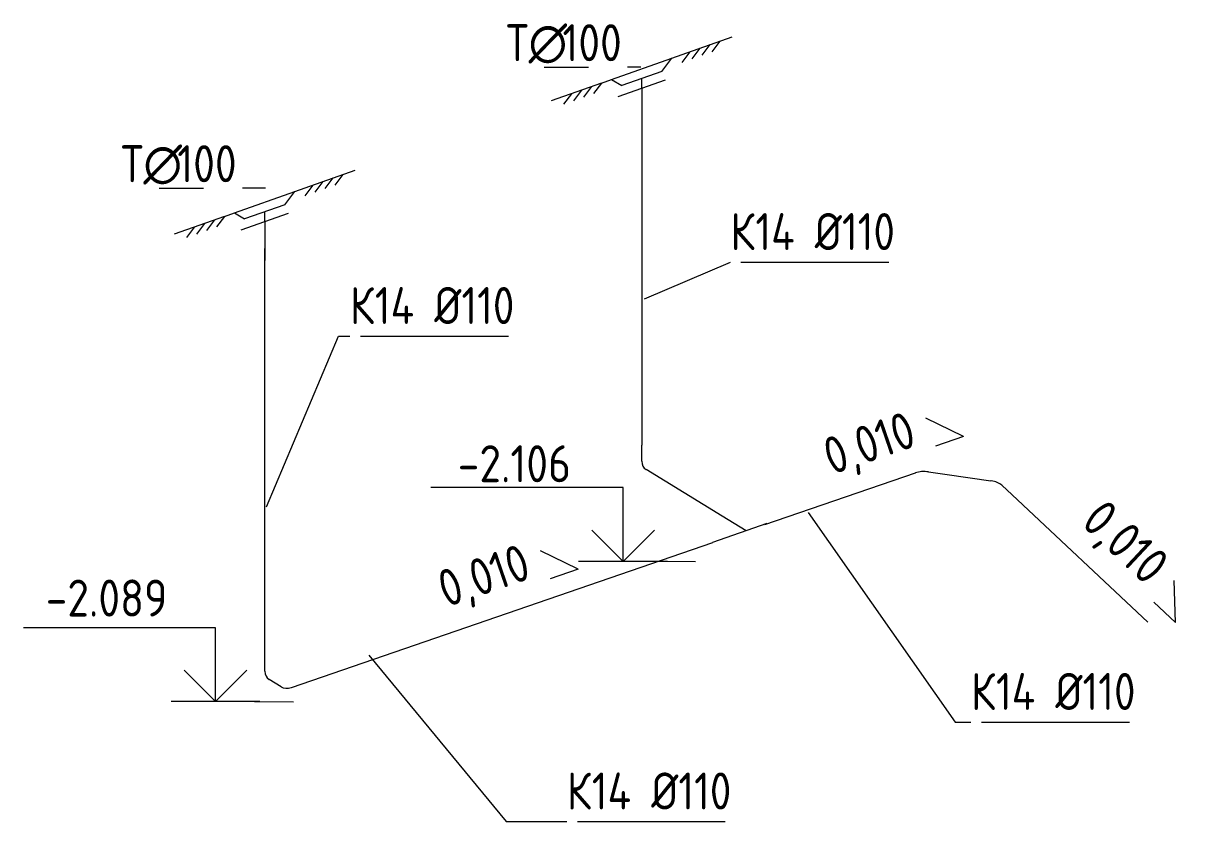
# Model space of a CAD drawing. Header units: millimetres. Extents: x 56023 to 81647, y 35036 to 59756.
# Drawn here: x 77697 to 81647, y 39742 to 42440 of the extents above; entities that cross this region are included whole.
import ezdxf

# ---------------------------------------------------------------- set-up
doc = ezdxf.new("R2010")
doc.units = ezdxf.units.MM
for name, color, linetype, lineweight in [('Высотные отметки', 7, 'Continuous', 9), ('Марки сантехнических приборов', 7, 'Continuous', 20), ('Марки труб', 7, 'Continuous', 20), ('Сантехнические приборы', 7, 'Continuous', 20), ('Соединительные детали трубопроводов', 7, 'Continuous', 20), ('Типовые аннотации', 7, 'Continuous', 20), ('Трубы', 7, 'Continuous', 20)]:
    doc.layers.add(name, color=color, linetype=linetype, lineweight=lineweight)
doc.styles.add('GOST Common', font='GOST Common.ttf', dxfattribs={"width": 0.9, "height": 125})
doc.styles.add('ISOCPEUR', font='isocpeur.ttf', dxfattribs={"width": 0.85, "height": 125})

# ---------------------------------------------------------------- blocks, each defined once
blk = doc.blocks.new('ADSK_ППР_Отвод канализационный_Составной - Отвод раструбный-3767988-О_Схема систем К14_ АБК копия 1')
at = {"layer": 'Соединительные детали трубопроводов', "color": 6, "true_color": 0xff00ff}
for p, q in [((71443.7, 40920.6), (71442.9, 40920.3)), ((71487.5, 40924.3), (71551.7, 40915.1))]:
    blk.add_line(p, q, dxfattribs=at)
blk.add_ellipse((71474.2, 40892.3), major_axis=(-57.9, 0.8), ratio=0.568647, start_param=4.488689, end_param=5.274046, dxfattribs=at)
blk = doc.blocks.new('ADSK_ППР_Отвод канализационный_Составной - Отвод раструбный-V49-О_Схема систем К14_ АБК копия 1')
at = {"layer": 'Соединительные детали трубопроводов', "color": 6, "true_color": 0xff00ff}
for p, q in [((71699.9, 40894), (71698.9, 40894.1)), ((71735.8, 40878.8), (71770.6, 40846.3))]:
    blk.add_line(p, q, dxfattribs=at)
blk.add_ellipse((71686.6, 40861.6), major_axis=(-57.9, 0.6), ratio=0.575272, start_param=3.702048, end_param=4.487404, dxfattribs=at)
blk = doc.blocks.new('VK__SAN__HL310NPr 3000_Трап вертикальный_R21 - Ø110-3655475-О_Схема систем К14_ АБК копия 1')
at = {"layer": 'Сантехнические приборы', "color": 6, "true_color": 0xff00ff}
for p, q in [((69379.8, 41884.1), (69549.8, 41944.1)), ((69447.8, 41881.8), (69475, 41917.7)), ((69481.8, 41893.8), (69509, 41929.7)), ((69345.8, 41872.1), (69379.8, 41884.1)), ((69379.8, 41857.8), (69407, 41893.7)), ((69413.8, 41869.8), (69441, 41905.7)), ((69141.7, 41800), (69345.8, 41872.1)), ((69311.8, 41827.2), (69345.8, 41872.1)), ((69107.7, 41788), (69141.7, 41800)), ((69141.7, 41800), (69175.7, 41779.2)), ((69163.9, 41742.2), (69323.6, 41798.5)), ((69311.8, 41827.2), (69175.7, 41779.2)), ((69243.7, 41770.3), (69243.7, 41803.2)), ((69107.7, 41788), (68937.6, 41728)), ((69039.7, 41764), (69012.5, 41728.1)), ((69073.7, 41776), (69046.5, 41740.1)), ((69107.7, 41788), (69080.5, 41752.1)), ((69243.7, 41770.3), (69243.7, 41638.9)), ((69005.7, 41752), (68978.5, 41716.1))]:
    blk.add_line(p, q, dxfattribs=at)
blk = doc.blocks.new('VK__SAN__HL310NPr 3000_Трап вертикальный_R21 - Ø110-V50-О_Схема систем К14_ АБК копия 1')
at = {"layer": 'Сантехнические приборы', "color": 6, "true_color": 0xff00ff}
for p, q in [((70654.6, 42334.7), (70824.6, 42394.8)), ((70688.6, 42320.4), (70715.8, 42356.3)), ((70722.6, 42332.5), (70749.8, 42368.4)), ((70756.6, 42344.5), (70783.8, 42380.4)), ((70416.6, 42250.6), (70620.6, 42322.7)), ((70586.6, 42277.8), (70620.6, 42322.7)), ((70620.6, 42322.7), (70654.6, 42334.7)), ((70654.6, 42308.4), (70681.8, 42344.3)), ((70586.6, 42277.8), (70450.6, 42229.8)), ((70382.6, 42238.6), (70212.6, 42178.6)), ((70382.6, 42238.6), (70355.4, 42202.7)), ((70382.6, 42238.6), (70416.6, 42250.6)), ((70416.6, 42250.6), (70450.6, 42229.8)), ((70438.8, 42192.8), (70598.4, 42249.1)), ((70518.6, 42220.9), (70518.6, 42253.8)), ((70280.6, 42202.6), (70253.4, 42166.7)), ((70314.6, 42214.6), (70287.4, 42178.7)), ((70348.6, 42226.6), (70321.4, 42190.7)), ((70518.6, 42220.9), (70518.6, 42089.5))]:
    blk.add_line(p, q, dxfattribs=at)
blk = doc.blocks.new('ADSK_ППР_Тройник канализационный_Составной - Тройник канализационный-3767990-О_Схема систем К14_ АБК копия 1')
at = {"layer": 'Соединительные детали трубопроводов', "color": 6, "true_color": 0xff00ff}
for p, q in [((70871.1, 40724.9), (70790.6, 40774.3)), ((70941.6, 40749.2), (70757.2, 40685.8))]:
    blk.add_line(p, q, dxfattribs=at)
blk = doc.blocks.new('ADSK_ППР_Отвод канализационный_Составной - Отвод раструбный-3768001-О_Схема систем К14_ АБК копия 1')
at = {"layer": 'Соединительные детали трубопроводов', "color": 6, "true_color": 0xff00ff}
for p, q in [((70518.7, 40960.7), (70518.7, 41015)), ((70533.1, 40932.2), (70533.7, 40931.8))]:
    blk.add_line(p, q, dxfattribs=at)
blk.add_ellipse((70567.9, 40978.1), major_axis=(39.2, 42.6), ratio=0.698348, start_param=2.492303, end_param=3.277702, dxfattribs=at)
blk = doc.blocks.new('ADSK_ППР_Отвод канализационный_Составной - Отвод раструбный-3768032-О_Схема систем К14_ АБК копия 1')
at = {"layer": 'Соединительные детали трубопроводов', "color": 6, "true_color": 0xff00ff}
for p, q in [((69244.2, 40250.8), (69244.2, 40305.2)), ((69258.4, 40222.4), (69259.1, 40221.9)), ((69298.7, 40197.3), (69259.1, 40221.9)), ((69333.2, 40195.3), (69334.2, 40195.7))]:
    blk.add_line(p, q, dxfattribs=at)
for centre, start_param, end_param in [((69293.4, 40268.2), 2.492302, 3.272701), ((69333.7, 40243.1), 3.272701, 4.053099)]:
    blk.add_ellipse(centre, major_axis=(39.2, 42.6), ratio=0.698347, start_param=start_param, end_param=end_param, dxfattribs=at)
blk = doc.blocks.new('ADSK_M_Сантехприборы - Комментарий к типоразмеру-263963-О_Схема систем К14_ АБК копия 1')
at = {"layer": 'Марки сантехнических приборов'}
blk.add_line((68886.1, 41883), (69036.1, 41883), dxfattribs=at)
blk = doc.blocks.new('ADSK_M_Трубы_Уклоны - Проект_0_0Х0_Знак справа-264627-О_Схема систем К14_ АБК копия 1')
at = {"layer": 'Марки труб'}
for q in [(71479.1, 41105.2), (71511.6, 41010.7)]:
    blk.add_line((71606.2, 41043.2), q, dxfattribs=at)
blk = doc.blocks.new('Высотные отметки - Стрелка вверх-261779-О_Схема систем К14_ АБК копия 1')
at = {"layer": 'Типовые аннотации'}
for p, q in [((70455.1, 40871.5), (69805.1, 40871.5)), ((70455.1, 40621.5), (70455.1, 40871.5)), ((70455.1, 40621.5), (70349.1, 40727.6)), ((70455.1, 40621.5), (70561.2, 40727.6)), ((70605.1, 40621.5), (70305.1, 40621.5))]:
    blk.add_line(p, q, dxfattribs=at)
blk = doc.blocks.new('VK__AP__М_Труба_Имя системы_Внешний Диаметр_R21 - 8-1766268-О_Схема систем К14_ АБК копия 1')
at = {"layer": 'Марки труб'}
blk.add_line((71667.5, 40078.3), (72167.5, 40078.3), dxfattribs=at)

msp = doc.modelspace()

# ---------------------------------------------------------------- linework, layer by layer
at = {"layer": 'Высотные отметки', "lineweight": 20}
for p, q in [((79771.5, 40621.5), (79724.7, 40621.5)), ((79970, 40620), (79771.5, 40621.5)), ((78610.4, 40145.2), (78347, 40147.5))]:
    msp.add_line(p, q, dxfattribs=at)
at = {"layer": 'Марки сантехнических приборов'}
for p, q in [((79784.7, 42292.1), (79740.2, 42292.1)), ((78515.4, 41883), (78437.9, 41883))]:
    msp.add_line(p, q, dxfattribs=at)
at = {"layer": 'Марки труб'}
for p, q in [((79797.3, 41508.8), (80087.8, 41633)), ((78519, 40806), (78762.5, 41383)), ((78762.5, 41383), (78801.2, 41383)), ((80350.7, 40786.6), (80848.1, 40078.3)), ((78865.2, 40305.1), (79329.3, 39741.9)), ((80848.1, 40078.3), (80901.3, 40078.3)), ((79329.3, 39741.9), (79534.7, 39741.9))]:
    msp.add_line(p, q, dxfattribs=at)
at = {"layer": 'Трубы', "color": 6, "true_color": 0xff00ff}
for p, q in [((79788.3, 42129.6), (79788.3, 41015)), ((78513.7, 40305.2), (78513.7, 41679.2)), ((80060.1, 40774.3), (79803.3, 40931.8)), ((80712.4, 40920.3), (80203.6, 40745.5)), ((80821.3, 40915.1), (80968.4, 40894.1)), ((81040.1, 40846.3), (81499.7, 40415.8)), ((78603.8, 40195.7), (80027.9, 40685.1))]:
    msp.add_line(p, q, dxfattribs=at)

# ---------------------------------------------------------------- block references
at = {"layer": 'Высотные отметки', "lineweight": 20}
for p in [(9269.6, 0), (7891.9, -474)]:
    msp.add_blockref('Высотные отметки - Стрелка вверх-261779-О_Схема систем К14_ АБК копия 1', p, dxfattribs=at)
at = {"layer": 'Марки сантехнических приборов'}
for p in [(10571.9, 409.1), (9269.6, 0)]:
    msp.add_blockref('ADSK_M_Сантехприборы - Комментарий к типоразмеру-263963-О_Схема систем К14_ АБК копия 1', p, dxfattribs=at)
at = {"layer": 'Марки труб'}
for name, p in [('VK__AP__М_Труба_Имя системы_Внешний Диаметр_R21 - 8-1766268-О_Схема систем К14_ АБК копия 1', (8456.1, 1554.7)), ('VK__AP__М_Труба_Имя системы_Внешний Диаметр_R21 - 8-1766268-О_Схема систем К14_ АБК копия 1', (7169.4, 1304.7)), ('ADSK_M_Трубы_Уклоны - Проект_0_0Х0_Знак справа-264627-О_Схема систем К14_ АБК копия 1', (9269.6, 0)), ('VK__AP__М_Труба_Имя системы_Внешний Диаметр_R21 - 8-1766268-О_Схема систем К14_ АБК копия 1', (9269.6, 0)), ('VK__AP__М_Труба_Имя системы_Внешний Диаметр_R21 - 8-1766268-О_Схема систем К14_ АБК копия 1', (7903, -336.4))]:
    msp.add_blockref(name, p, dxfattribs=at)
for p, rotation in [((7966.3, -447.9), 5.507998116610668e-05), ((11805.1, 84480.3), 297.9106012506957)]:
    msp.add_blockref('ADSK_M_Трубы_Уклоны - Проект_0_0Х0_Знак справа-264627-О_Схема систем К14_ АБК копия 1', p, dxfattribs=dict(at, rotation=rotation))
at = {"layer": 'Сантехнические приборы', "color": 6, "true_color": 0xff00ff}
for name in ['VK__SAN__HL310NPr 3000_Трап вертикальный_R21 - Ø110-V50-О_Схема систем К14_ АБК копия 1', 'VK__SAN__HL310NPr 3000_Трап вертикальный_R21 - Ø110-3655475-О_Схема систем К14_ АБК копия 1']:
    msp.add_blockref(name, (9269.6, 0), dxfattribs=at)
at = {"layer": 'Соединительные детали трубопроводов', "color": 6, "true_color": 0xff00ff}
for name in ['ADSK_ППР_Отвод канализационный_Составной - Отвод раструбный-3768001-О_Схема систем К14_ АБК копия 1', 'ADSK_ППР_Отвод канализационный_Составной - Отвод раструбный-3767988-О_Схема систем К14_ АБК копия 1', 'ADSK_ППР_Отвод канализационный_Составной - Отвод раструбный-V49-О_Схема систем К14_ АБК копия 1', 'ADSK_ППР_Тройник канализационный_Составной - Тройник канализационный-3767990-О_Схема систем К14_ АБК копия 1', 'ADSK_ППР_Отвод канализационный_Составной - Отвод раструбный-3768032-О_Схема систем К14_ АБК копия 1']:
    msp.add_blockref(name, (9269.6, 0), dxfattribs=at)

# ---------------------------------------------------------------- texts
at = {"layer": 'Высотные отметки', "lineweight": 20, "char_height": 125, "attachment_point": 1, "line_spacing_factor": 1.022761, "style": 'GOST Common'}
for s, insert, width in [('-2.106', (79165.9, 41014.2), 482.732), ('-2.089', (77772.6, 40560.1), 508.377)]:
    msp.add_mtext(s, dxfattribs=dict(at, insert=insert, width=width))
at = {"layer": 'Марки сантехнических приборов', "lineweight": 9, "char_height": 125, "attachment_point": 1, "style": 'GOST Common'}
for s, insert, width in [('Т\\fGOST Common|b0|i0|c238|p34|;\\W.9;∅', (79329.3, 42437.5), 230.886), ('100', (79519.8, 42437.5), 263.354), ('Т\\fGOST Common|b0|i0|c238|p34|;\\W.9;∅', (78027, 42028.4), 230.886), ('100', (78217.5, 42028.4), 263.354)]:
    msp.add_mtext(s, dxfattribs=dict(at, insert=insert, width=width))
at = {"layer": 'Марки труб', "lineweight": 9, "char_height": 125, "attachment_point": 1, "style": 'ISOCPEUR'}
for s, insert, width in [('\\fISOCPEUR|b0|i0|c204|p34|;\\W.85;К', (80087.8, 41799), 102.215), ('14 Ø110', (80172.2, 41799), 596.255), ('\\fISOCPEUR|b0|i0|c204|p34|;\\W.85;К', (78801.2, 41549), 102.215), ('14 Ø110', (78885.5, 41549), 596.255), ('\\fISOCPEUR|b0|i0|c204|p34|;\\W.85;К', (80901.3, 40244.3), 102.215), ('14 Ø110', (80985.7, 40244.3), 596.255), ('\\fISOCPEUR|b0|i0|c204|p34|;\\W.85;К', (79534.7, 39907.9), 102.215), ('14 Ø110', (79619.1, 39907.9), 596.255)]:
    msp.add_mtext(s, dxfattribs=dict(at, insert=insert, width=width))
at = {"layer": 'Марки труб', "lineweight": 9, "char_height": 125, "width": 407.658, "attachment_point": 1, "style": 'GOST Common'}
for insert, rotation in [((80389.4, 41030.8), 18.9642), ((81353.9, 40839.4), 316.8748), ((79086.1, 40582.9), 18.9643)]:
    msp.add_mtext('0,010', dxfattribs=dict(at, insert=insert, rotation=rotation))

doc.saveas('drawing.dxf')
